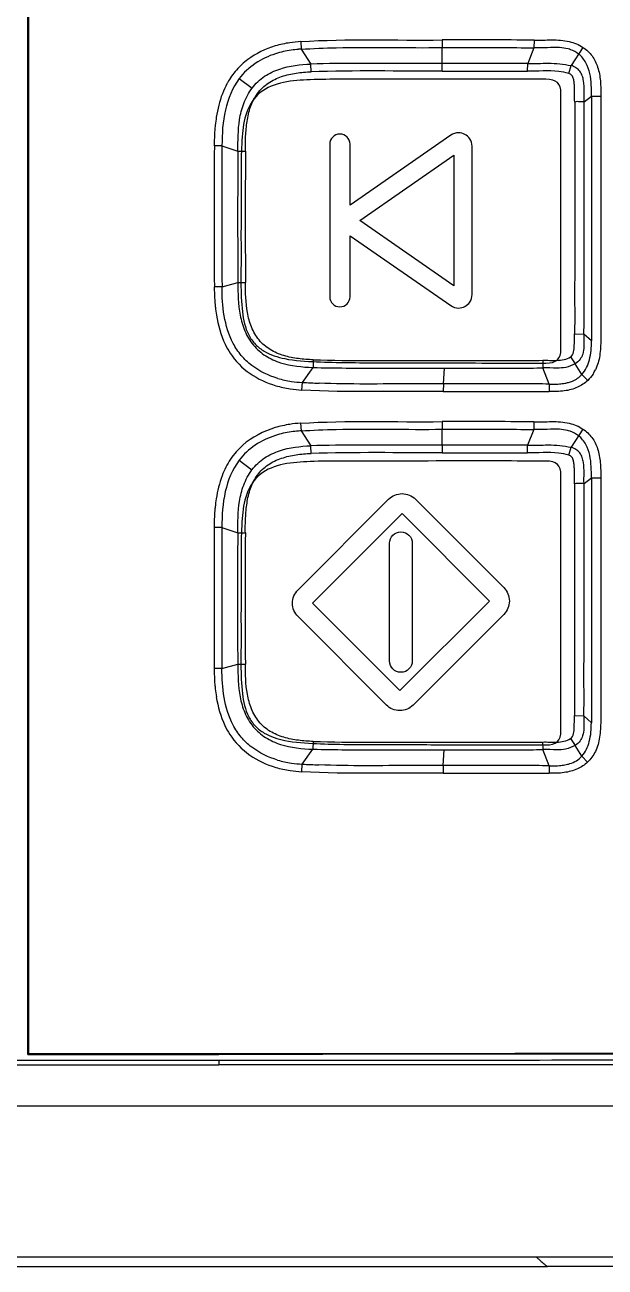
# Model space of a CAD drawing. Header units: millimetres. Extents: x 4086 to 8300, y 123 to 1549.
# Drawn here: x 6981.93 to 7001.09, y 954.59 to 995.59 of the extents above; entities that cross this region are included whole.
import ezdxf

# ---------------------------------------------------------------- set-up
doc = ezdxf.new("R2010")
doc.units = ezdxf.units.MM
for name, color, linetype in [('00_COMPONENTS', 7, 'Continuous'), ('layer 1', 7, 'Continuous'), ('layer 4', 7, 'Continuous')]:
    doc.layers.add(name, color=color, linetype=linetype)

msp = doc.modelspace()

# ---------------------------------------------------------------- linework, layer by layer
at = {"layer": '00_COMPONENTS', "color": 7, "linetype": 'Continuous'}
for p, q in [((6982.034, 961.612), (6982.034, 1106.465)), ((7000.324, 984.049), (7000.101, 984.404)), ((6991.094, 983.786), (6991.448, 984.277)), ((6995.749, 983.739), (6995.783, 984.26)), ((6999.242, 983.732), (6999.034, 984.268)), ((7000.513, 983.851), (7000.324, 984.049)), ((6991.08, 983.533), (6991.094, 983.786)), ((6995.749, 983.739), (6995.747, 983.488)), ((6999.242, 983.732), (6999.239, 983.482)), ((6991.037, 982.44), (6991.053, 982.187)), ((6995.706, 982.492), (6995.707, 982.241)), ((6998.74, 982.481), (6998.735, 982.231)), ((6991.053, 982.187), (6991.372, 981.696)), ((6995.707, 981.718), (6995.707, 982.241)), ((6998.735, 982.23), (6998.531, 981.71)), ((7000.354, 982.247), (6999.963, 981.646)), ((6991.381, 981.441), (6991.372, 981.696)), ((6995.707, 981.718), (6995.707, 981.467)), ((6998.527, 981.458), (6998.531, 981.71)), ((6999.885, 981.388), (6999.963, 981.646)), ((6989.009, 981.219), (6989.43, 980.902)), ((7000.391, 980.448), (7000.635, 980.632)), ((7000.635, 980.632), (7000.724, 980.632)), ((7000.724, 980.632), (7000.946, 980.632)), ((6988.438, 978.998), (6988.187, 978.999)), ((6988.438, 978.998), (6988.961, 978.819)), ((6988.961, 978.819), (6989.212, 978.818)), ((6988.439, 974.344), (6988.188, 974.343)), ((6988.439, 974.344), (6988.961, 974.489)), ((6988.961, 974.489), (6989.212, 974.49)), ((7000.075, 972.795), (7000.382, 972.786)), ((7000.634, 972.557), (7000.382, 972.786)), ((6991.091, 971.19), (6991.445, 971.681)), ((6991.452, 971.937), (6991.445, 971.681)), ((6995.746, 971.143), (6995.78, 971.664)), ((6999.024, 971.919), (6999.031, 971.672)), ((6999.239, 971.136), (6999.031, 971.672)), ((6999.942, 972.03), (7000.098, 971.808)), ((7000.321, 971.452), (7000.098, 971.808)), ((7000.51, 971.255), (7000.321, 971.452)), ((6991.077, 970.937), (6991.091, 971.19)), ((6995.746, 971.143), (6995.744, 970.892)), ((6999.239, 971.136), (6999.236, 970.886)), ((6988.34, 961.412), (6804.727, 961.412)), ((6982.034, 961.612), (6988.34, 961.612)), ((6988.34, 961.412), (6988.34, 961.262)), ((6804.727, 961.262), (6988.34, 961.262)), ((6998.824, 954.918), (6896.534, 954.918)), ((6816.345, 954.611), (6999.182, 954.612))]:
    msp.add_line(p, q, dxfattribs=at)
at = {"layer": '00_COMPONENTS', "linetype": 'Continuous'}
for p, q in [((6991.04, 995.036), (6991.056, 994.783)), ((6995.709, 995.088), (6995.71, 994.837)), ((6998.743, 995.077), (6998.738, 994.827)), ((6991.056, 994.783), (6991.375, 994.293)), ((6995.71, 994.314), (6995.71, 994.837)), ((6998.738, 994.826), (6998.534, 994.306)), ((7000.357, 994.843), (6999.966, 994.242)), ((6991.384, 994.037), (6991.375, 994.293)), ((6995.71, 994.063), (6995.71, 994.314)), ((6998.53, 994.054), (6998.534, 994.306)), ((6999.888, 993.984), (6999.966, 994.242)), ((6989.011, 993.815), (6989.433, 993.498)), ((7000.394, 993.044), (7000.638, 993.228)), ((7000.638, 993.228), (7000.724, 993.228)), ((7000.724, 993.228), (7000.949, 993.228)), ((6988.441, 991.594), (6988.19, 991.595)), ((6988.441, 991.594), (6988.964, 991.415)), ((6988.964, 991.415), (6989.215, 991.414)), ((6988.442, 986.94), (6988.19, 986.939)), ((6988.442, 986.94), (6988.964, 987.085)), ((6988.964, 987.085), (6989.215, 987.086)), ((7000.078, 985.391), (7000.385, 985.382)), ((7000.637, 985.153), (7000.385, 985.382)), ((6991.455, 984.533), (6991.448, 984.277)), ((6999.027, 984.515), (6999.034, 984.268)), ((6999.945, 984.626), (7000.101, 984.404))]:
    msp.add_line(p, q, dxfattribs=at)
for centre, radius, start, end in [((6991.307, 990.933), 4.111, 93.723, 98.72), ((6991.213, 991.412), 3.375, 94.1899, 98.2768), ((6991.218, 991.353), 3.435, 92.7079, 94.1986), ((6991.106, 992.294), 2.841, 151.6976, 159.0135), ((6990.96, 992.369), 2.677, 150.7309, 151.6317), ((6993.696, 991.695), 5.508, 174.0212, 175.6645), ((6993.425, 991.724), 5.235, 171.0067, 174.0317), ((6994.169, 991.664), 5.982, 175.7136, 180.6587), ((7416.803, 989.342), 428.62, 179.69884, 180.32125), ((7423.758, 989.358), 435.323, 179.70571, 180.31819), ((7386.148, 989.261), 397.19, 179.68934, 180.31393), ((7393.043, 989.28), 403.833, 179.69729, 180.31123), ((6994.03, 986.891), 5.842, 179.5314, 184.2671), ((6993.573, 986.861), 5.385, 184.3074, 186.3361), ((6993.299, 986.83), 5.108, 186.3295, 189.2629)]:
    msp.add_arc(centre, radius, start, end, dxfattribs=at)
at = {"layer": '00_COMPONENTS', "color": 7, "linetype": 'Continuous'}
for centre, radius, start, end in [((6999.586, 984.776), 1.314, 327.0958, 334.2441), ((6991.193, 986.997), 3.21, 253.5095, 261.7575), ((6991.321, 987.734), 4.208, 261.3906, 266.708), ((6991.233, 987.26), 3.477, 261.7267, 267.7133), ((6992.623, 1009.048), 25.308, 266.5362, 267.7885), ((6991.304, 978.336), 4.113, 93.7236, 98.6785), ((6991.21, 978.815), 3.375, 94.1864, 98.2274), ((6991.215, 978.756), 3.435, 92.7079, 94.1949), ((6999.603, 981.17), 1.058, 71.4843, 72.3776), ((6993.422, 979.128), 5.235, 171.0069, 174.029), ((6994.135, 979.068), 5.951, 175.2972, 180.6675), ((6993.665, 979.101), 5.48, 174.0162, 175.2364), ((7416.801, 976.746), 428.62, 179.69884, 180.32125), ((7423.755, 976.762), 435.323, 179.70571, 180.31819), ((7386.145, 976.665), 397.19, 179.68934, 180.31393), ((7393.04, 976.684), 403.833, 179.69729, 180.31123), ((6993.999, 974.295), 5.814, 179.5236, 184.6689), ((6993.545, 974.262), 5.359, 184.7203, 186.3409), ((6993.296, 974.234), 5.108, 186.3315, 189.2629), ((6991.19, 974.401), 3.211, 253.5096, 261.8071), ((6991.319, 975.141), 4.21, 261.4316, 266.7071), ((6991.23, 974.665), 3.478, 261.775, 267.7128), ((6992.62, 996.447), 25.303, 266.5361, 267.7861)]:
    msp.add_arc(centre, radius, start, end, dxfattribs=at)
for points, knots in [([(6896.534, 959.912), (6900.632, 959.912), (6908.829, 959.912), (6921.124, 959.912), (6933.42, 959.912), (6945.715, 959.912), (6958.011, 959.912), (6968.257, 959.912), (6976.454, 959.912), (6982.602, 959.912), (6988.75, 959.912), (6994.896, 959.911), (7001.047, 959.916), (7006.169, 959.924), (7010.262, 959.995), (7013.33, 960.166), (7016.373, 960.607), (7019.316, 961.625), (7021.287, 963.36), (7022.38, 965.093), (7023.177, 966.989), (7023.749, 969.501), (7024.017, 972.564), (7024.091, 975.633), (7024.124, 978.706), (7024.148, 981.781), (7024.163, 985.884), (7024.163, 991.009), (7024.163, 999.205), (7024.163, 1009.448), (7024.163, 1021.743), (7024.163, 1034.038), (7024.163, 1046.334), (7024.163, 1058.629), (7024.163, 1068.871), (7024.163, 1077.069), (7024.163, 1082.195), (7024.148, 1086.298), (7024.123, 1089.37), (7024.091, 1092.442), (7024.016, 1095.513), (7023.749, 1098.58), (7023.065, 1101.589), (7021.682, 1104.381), (7019.314, 1106.445), (7016.387, 1107.468), (7013.342, 1107.911), (7010.265, 1108.082), (7006.166, 1108.153), (7001.045, 1108.16), (6994.897, 1108.165), (6988.75, 1108.164), (6982.602, 1108.165), (6976.454, 1108.165), (6968.257, 1108.165), (6958.011, 1108.165), (6945.715, 1108.165), (6933.42, 1108.165), (6921.124, 1108.165), (6908.829, 1108.165), (6900.632, 1108.165), (6896.534, 1108.165)], [0, 0, 0, 0, 0.031258, 0.062515, 0.093773, 0.12503, 0.156288, 0.187546, 0.203174, 0.218804, 0.234431, 0.250064, 0.265681, 0.281339, 0.289127, 0.296905, 0.304752, 0.31255, 0.3203, 0.3242, 0.328112, 0.335929, 0.343723, 0.351535, 0.359344, 0.367155, 0.374992, 0.390635, 0.406242, 0.437497, 0.468755, 0.500012, 0.53127, 0.562527, 0.593784, 0.609382, 0.625053, 0.632872, 0.640675, 0.648485, 0.656303, 0.664103, 0.671927, 0.679731, 0.68745, 0.6952, 0.703045, 0.71088, 0.718683, 0.734311, 0.749937, 0.765568, 0.781197, 0.796825, 0.812455, 0.843712, 0.87497, 0.906227, 0.937485, 0.968742, 1, 1, 1, 1]), ([(7000.101, 984.404), (7000.004, 984.347), (6999.806, 984.27), (6999.44, 984.247), (6999.19, 984.272), (6999.034, 984.268)], [0, 0, 0, 0, 0.309637, 0.570341, 1, 1, 1, 1]), ([(6991.448, 984.277), (6991.81, 984.269), (6993.255, 984.25), (6994.701, 984.263), (6995.783, 984.26)], [0, 0, 0, 0, 0.250782, 1, 1, 1, 1]), ([(6995.783, 984.261), (6996.054, 984.26), (6996.594, 984.259), (6997.404, 984.26), (6998.217, 984.261), (6998.761, 984.257), (6999.034, 984.269)], [0, 0, 0, 0, 0.249399, 0.49866, 0.747759, 1, 1, 1, 1]), ([(6999.88, 983.787), (6999.924, 983.799), (7000.088, 983.853), (7000.24, 983.952), (7000.324, 984.049)], [0, 0, 0, 0, 0.262335, 1, 1, 1, 1]), ([(6995.749, 983.739), (6995.405, 983.742), (6994.038, 983.74), (6992.67, 983.719), (6991.647, 983.759)], [0, 0, 0, 0, 0.251208, 1, 1, 1, 1]), ([(6999.242, 983.731), (6998.949, 983.737), (6998.365, 983.734), (6997.201, 983.737), (6996.329, 983.734), (6995.749, 983.739)], [0, 0, 0, 0, 0.251387, 0.501241, 1, 1, 1, 1]), ([(6999.242, 983.732), (6999.271, 983.731), (6999.386, 983.729), (6999.501, 983.731), (6999.586, 983.738)], [0, 0, 0, 0, 0.255355, 1, 1, 1, 1]), ([(6995.747, 983.488), (6996.328, 983.483), (6997.201, 983.486), (6998.364, 983.484), (6998.947, 983.486), (6999.239, 983.482)], [0, 0, 0, 0, 0.49954, 0.749537, 1, 1, 1, 1]), ([(6998.74, 982.481), (6998.934, 982.478), (6999.321, 982.506), (6999.714, 982.484), (6999.903, 982.439)], [0, 0, 0, 0, 0.500584, 1, 1, 1, 1]), ([(6990.197, 982.293), (6989.808, 982.177), (6989.242, 981.886), (6988.703, 981.265), (6988.519, 980.896), (6988.446, 980.706)], [0, 0, 0, 0, 0.498548, 0.74911, 1, 1, 1, 1]), ([(6990.208, 982.036), (6989.972, 981.96), (6989.523, 981.75), (6989.154, 981.412), (6989.009, 981.219)], [0, 0, 0, 0, 0.505578, 1, 1, 1, 1]), ([(6991.053, 982.187), (6991.437, 982.212), (6992.989, 982.271), (6994.541, 982.226), (6995.707, 982.241)], [0, 0, 0, 0, 0.248447, 1, 1, 1, 1]), ([(6995.707, 982.241), (6995.96, 982.24), (6996.969, 982.24), (6997.979, 982.245), (6998.735, 982.231)], [0, 0, 0, 0, 0.25072, 1, 1, 1, 1]), ([(6999.583, 982.238), (6999.449, 982.246), (6999.166, 982.236), (6998.883, 982.226), (6998.735, 982.231)], [0, 0, 0, 0, 0.476562, 1, 1, 1, 1]), ([(6999.923, 982.178), (6999.897, 982.187), (6999.785, 982.217), (6999.67, 982.232), (6999.583, 982.238)], [0, 0, 0, 0, 0.243301, 1, 1, 1, 1]), ([(7000.635, 980.632), (7000.636, 980.883), (7000.633, 981.265), (7000.474, 981.749), (7000.308, 981.948), (7000.211, 982.027)], [0, 0, 0, 0, 0.500218, 0.750503, 1, 1, 1, 1]), ([(7000.354, 982.247), (7000.469, 982.173), (7000.674, 981.979), (7000.795, 981.728), (7000.838, 981.598)], [0, 0, 0, 0, 0.49985, 1, 1, 1, 1]), ([(6989.43, 980.902), (6989.544, 981.054), (6989.825, 981.314), (6990.488, 981.619), (6991.025, 981.679), (6991.372, 981.696)], [0, 0, 0, 0, 0.263502, 0.518565, 1, 1, 1, 1]), ([(6995.707, 981.718), (6995.347, 981.716), (6993.902, 981.717), (6992.457, 981.726), (6991.372, 981.696)], [0, 0, 0, 0, 0.249076, 1, 1, 1, 1]), ([(6998.531, 981.71), (6998.295, 981.713), (6997.354, 981.722), (6996.412, 981.716), (6995.707, 981.718)], [0, 0, 0, 0, 0.250625, 1, 1, 1, 1]), ([(6999.885, 981.388), (6999.777, 981.421), (6999.326, 981.503), (6998.868, 981.453), (6998.527, 981.458)], [0, 0, 0, 0, 0.249366, 1, 1, 1, 1]), ([(6998.531, 981.71), (6998.757, 981.709), (6999.235, 981.739), (6999.717, 981.701), (6999.963, 981.646)], [0, 0, 0, 0, 0.472731, 1, 1, 1, 1]), ([(7000.391, 980.448), (7000.387, 980.564), (7000.396, 980.795), (7000.387, 981.084), (7000.339, 981.311), (7000.257, 981.467), (7000.126, 981.583), (7000.019, 981.634), (6999.963, 981.646)], [0, 0, 0, 0, 0.250454, 0.500706, 0.625832, 0.750442, 0.875014, 1, 1, 1, 1]), ([(6989.009, 981.219), (6988.781, 980.917), (6988.482, 980.172), (6988.438, 979.395), (6988.438, 978.998)], [0, 0, 0, 0, 0.487421, 1, 1, 1, 1]), ([(6989.212, 978.818), (6989.208, 978.982), (6989.214, 979.312), (6989.256, 979.805), (6989.363, 980.29), (6989.586, 980.739), (6989.949, 981.091), (6990.403, 981.3), (6990.887, 981.408), (6991.216, 981.437), (6991.381, 981.441)], [0, 0, 0, 0, 0.124958, 0.250014, 0.375073, 0.500065, 0.625051, 0.750069, 0.875036, 1, 1, 1, 1]), ([(7000.081, 980.439), (7000.076, 980.524), (7000.076, 980.695), (7000.077, 980.907), (7000.065, 981.078), (7000.044, 981.203), (7000.003, 981.328), (6999.925, 981.376), (6999.885, 981.388)], [0, 0, 0, 0, 0.250718, 0.501526, 0.626867, 0.752196, 0.87701, 1, 1, 1, 1]), ([(6988.961, 978.819), (6988.965, 979.167), (6988.966, 979.703), (6989.137, 980.411), (6989.315, 980.749), (6989.43, 980.902)], [0, 0, 0, 0, 0.480767, 0.735916, 1, 1, 1, 1]), ([(7000.08, 980.439), (7000.08, 979.803), (7000.08, 978.53), (7000.08, 976.939), (7000.08, 975.666), (7000.081, 974.71), (7000.077, 973.754), (7000.084, 973.115), (7000.074, 972.795)], [0, 0, 0, 0, 0.249789, 0.499569, 0.62448, 0.749392, 0.87438, 1, 1, 1, 1]), ([(7000.391, 980.448), (7000.369, 980.448), (7000.323, 980.455), (7000.248, 980.438), (7000.167, 980.462), (7000.107, 980.453), (7000.081, 980.439)], [0, 0, 0, 0, 0.203878, 0.447418, 0.716781, 1, 1, 1, 1]), ([(7000.381, 972.786), (7000.396, 973.109), (7000.388, 973.752), (7000.392, 974.713), (7000.391, 975.669), (7000.391, 976.944), (7000.391, 978.537), (7000.391, 979.811), (7000.391, 980.448)], [0, 0, 0, 0, 0.126712, 0.251517, 0.376294, 0.501034, 0.75052, 1, 1, 1, 1]), ([(7000.635, 980.632), (7000.635, 979.284), (7000.634, 977.263), (7000.636, 974.905), (7000.633, 973.561), (7000.637, 972.89), (7000.634, 972.557)], [0, 0, 0, 0, 0.500658, 0.750966, 0.876089, 1, 1, 1, 1]), ([(7000.946, 980.632), (7000.946, 979.919), (7000.946, 978.849), (7000.946, 977.422), (7000.946, 976.353), (7000.947, 975.283), (7000.946, 974.214), (7000.947, 973.323), (7000.946, 972.611), (7000.934, 972.252), (7000.906, 972.075)], [0, 0, 0, 0, 0.250009, 0.375013, 0.500017, 0.625018, 0.750009, 0.874756, 0.93701, 1, 1, 1, 1]), ([(6990.278, 971.322), (6989.973, 971.413), (6989.529, 971.627), (6989.06, 972.067), (6988.706, 972.606), (6988.475, 973.385), (6988.44, 974.025), (6988.439, 974.344)], [0, 0, 0, 0, 0.249592, 0.374907, 0.500149, 0.749951, 1, 1, 1, 1]), ([(6988.961, 974.489), (6988.966, 974.128), (6988.973, 973.581), (6989.173, 972.88), (6989.452, 972.406), (6989.867, 972.043), (6990.536, 971.748), (6991.085, 971.698), (6991.445, 971.681)], [0, 0, 0, 0, 0.249901, 0.375058, 0.500182, 0.625207, 0.750409, 1, 1, 1, 1]), ([(6991.452, 971.937), (6991.288, 971.943), (6990.961, 971.964), (6990.477, 972.058), (6990.096, 972.218), (6989.828, 972.409), (6989.599, 972.647), (6989.392, 973.012), (6989.224, 973.658), (6989.215, 974.159), (6989.212, 974.49)], [0, 0, 0, 0, 0.124404, 0.248598, 0.372835, 0.434753, 0.497075, 0.622493, 0.748399, 1, 1, 1, 1]), ([(6988.254, 973.412), (6988.307, 973.086), (6988.424, 972.652), (6988.638, 972.265), (6988.697, 972.172)], [0, 0, 0, 0, 0.749086, 1, 1, 1, 1]), ([(6999.942, 972.03), (6999.997, 972.065), (7000.057, 972.2), (7000.076, 972.46), (7000.07, 972.662), (7000.075, 972.795)], [0, 0, 0, 0, 0.24563, 0.496962, 1, 1, 1, 1]), ([(7000.382, 972.786), (7000.38, 972.722), (7000.39, 972.586), (7000.386, 972.365), (7000.368, 972.142), (7000.264, 971.943), (7000.163, 971.843), (7000.098, 971.808)], [0, 0, 0, 0, 0.177928, 0.379287, 0.619591, 0.792843, 1, 1, 1, 1]), ([(7000.321, 971.452), (7000.441, 971.588), (7000.61, 971.958), (7000.632, 972.349), (7000.634, 972.557)], [0, 0, 0, 0, 0.465646, 1, 1, 1, 1]), ([(6988.697, 972.172), (6988.868, 971.906), (6989.325, 971.44), (6989.911, 971.172), (6990.215, 971.082)], [0, 0, 0, 0, 0.499558, 1, 1, 1, 1]), ([(6991.445, 971.681), (6991.807, 971.673), (6993.252, 971.653), (6994.698, 971.667), (6995.78, 971.664)], [0, 0, 0, 0, 0.250782, 1, 1, 1, 1]), ([(6991.452, 971.937), (6992.083, 971.918), (6993.346, 971.908), (6994.924, 971.919), (6996.185, 971.914), (6997.131, 971.913), (6998.077, 971.917), (6998.708, 971.911), (6999.024, 971.919)], [0, 0, 0, 0, 0.250078, 0.500171, 0.625107, 0.749915, 0.87476, 1, 1, 1, 1]), ([(6995.78, 971.665), (6996.051, 971.664), (6996.591, 971.663), (6997.401, 971.664), (6998.214, 971.665), (6998.758, 971.661), (6999.031, 971.673)], [0, 0, 0, 0, 0.249399, 0.49866, 0.747759, 1, 1, 1, 1]), ([(6999.024, 971.919), (6999.181, 971.924), (6999.485, 971.9), (6999.816, 971.942), (6999.942, 972.03)], [0, 0, 0, 0, 0.503424, 1, 1, 1, 1]), ([(7000.098, 971.808), (7000.001, 971.751), (6999.803, 971.674), (6999.438, 971.651), (6999.187, 971.676), (6999.031, 971.672)], [0, 0, 0, 0, 0.309637, 0.570341, 1, 1, 1, 1]), ([(6999.76, 971.165), (6999.815, 971.175), (7000.021, 971.224), (7000.219, 971.335), (7000.321, 971.452)], [0, 0, 0, 0, 0.266243, 1, 1, 1, 1]), ([(6995.746, 971.143), (6995.402, 971.146), (6994.034, 971.144), (6992.666, 971.123), (6991.642, 971.163)], [0, 0, 0, 0, 0.251209, 1, 1, 1, 1]), ([(6995.744, 970.892), (6996.325, 970.887), (6997.198, 970.889), (6998.362, 970.888), (6998.944, 970.89), (6999.236, 970.886)], [0, 0, 0, 0, 0.49954, 0.749537, 1, 1, 1, 1]), ([(6999.239, 971.135), (6998.946, 971.141), (6998.363, 971.138), (6997.198, 971.141), (6996.326, 971.138), (6995.746, 971.143)], [0, 0, 0, 0, 0.251387, 0.501241, 1, 1, 1, 1]), ([(6999.239, 971.136), (6999.268, 971.135), (6999.383, 971.132), (6999.498, 971.135), (6999.583, 971.142)], [0, 0, 0, 0, 0.255355, 1, 1, 1, 1]), ([(7014.31, 962.042), (7012.522, 961.783), (7008.438, 961.634), (6999.768, 961.611), (6992.917, 961.612), (6988.34, 961.612)], [0, 0, 0, 0, 0.209925, 0.47223, 1, 1, 1, 1]), ([(7014.338, 961.844), (7013.271, 961.687), (7011.116, 961.522), (7006.782, 961.425), (7001.358, 961.415), (6994.849, 961.411), (6990.51, 961.415), (6988.34, 961.412)], [0, 0, 0, 0, 0.125, 0.25, 0.5, 0.75, 1, 1, 1, 1]), ([(7014.36, 961.696), (7013.287, 961.538), (7011.12, 961.372), (7006.783, 961.275), (7001.358, 961.265), (6994.849, 961.261), (6990.51, 961.265), (6988.34, 961.262)], [0, 0, 0, 0, 0.124953, 0.24996, 0.499972, 0.749986, 1, 1, 1, 1]), ([(6998.824, 954.922), (6998.853, 954.893), (6998.968, 954.785), (6999.089, 954.683), (6999.182, 954.612)], [0, 0, 0, 0, 0.260666, 1, 1, 1, 1])]:
    msp.add_open_spline(points, degree=3, knots=knots, dxfattribs=at)
at = {"layer": '00_COMPONENTS', "linetype": 'Continuous'}
for points in [[(6991.04, 995.036), (6992.593, 995.132), (6994.152, 995.07), (6995.709, 995.088)], [(6998.743, 995.077), (6997.731, 995.097), (6996.72, 995.085), (6995.709, 995.088)], [(6999.906, 995.035), (7000.065, 994.997), (7000.221, 994.934), (7000.357, 994.843)], [(6990.684, 994.997), (6990.52, 994.972), (6990.358, 994.936), (6990.199, 994.889)], [(6990.727, 994.752), (6990.552, 994.726), (6990.379, 994.687), (6990.211, 994.632)], [(7000.214, 994.623), (7000.136, 994.686), (7000.045, 994.734), (6999.95, 994.766)], [(7000.841, 994.194), (7000.89, 994.045), (7000.917, 993.89), (7000.931, 993.734)], [(6995.71, 994.063), (6994.268, 994.053), (6992.825, 994.085), (6991.384, 994.037)], [(6995.71, 994.063), (6996.65, 994.06), (6997.59, 994.069), (6998.53, 994.054)], [(7000.931, 993.734), (7000.947, 993.566), (7000.949, 993.397), (7000.949, 993.228)], [(6988.453, 993.312), (6988.358, 993.065), (6988.295, 992.804), (6988.254, 992.542)], [(7000.909, 984.671), (7000.884, 984.511), (7000.84, 984.351), (7000.769, 984.205)]]:
    msp.add_open_spline(points, degree=3, dxfattribs=at)
for points, knots in [([(6998.743, 995.077), (6998.937, 995.074), (6999.324, 995.102), (6999.717, 995.08), (6999.906, 995.035)], [0, 0, 0, 0, 0.500584, 1, 1, 1, 1]), ([(6990.199, 994.889), (6989.876, 994.792), (6989.405, 994.568), (6988.903, 994.107), (6988.707, 993.826), (6988.625, 993.678)], [0, 0, 0, 0, 0.498997, 0.749561, 1, 1, 1, 1]), ([(6990.211, 994.632), (6989.975, 994.556), (6989.525, 994.346), (6989.157, 994.008), (6989.011, 993.815)], [0, 0, 0, 0, 0.505578, 1, 1, 1, 1]), ([(6991.056, 994.783), (6991.44, 994.808), (6992.992, 994.867), (6994.544, 994.822), (6995.71, 994.837)], [0, 0, 0, 0, 0.248447, 1, 1, 1, 1]), ([(6995.71, 994.837), (6995.963, 994.836), (6996.972, 994.836), (6997.982, 994.841), (6998.738, 994.827)], [0, 0, 0, 0, 0.25072, 1, 1, 1, 1]), ([(6999.586, 994.834), (6999.452, 994.842), (6999.169, 994.832), (6998.886, 994.822), (6998.738, 994.827)], [0, 0, 0, 0, 0.476562, 1, 1, 1, 1]), ([(6999.95, 994.766), (6999.922, 994.776), (6999.803, 994.811), (6999.68, 994.828), (6999.586, 994.834)], [0, 0, 0, 0, 0.242927, 1, 1, 1, 1]), ([(7000.638, 993.228), (7000.639, 993.479), (7000.636, 993.861), (7000.477, 994.345), (7000.311, 994.544), (7000.214, 994.623)], [0, 0, 0, 0, 0.500218, 0.750503, 1, 1, 1, 1]), ([(7000.357, 994.843), (7000.472, 994.769), (7000.676, 994.575), (7000.798, 994.324), (7000.841, 994.194)], [0, 0, 0, 0, 0.49985, 1, 1, 1, 1]), ([(6989.433, 993.498), (6989.547, 993.65), (6989.828, 993.91), (6990.491, 994.215), (6991.028, 994.275), (6991.375, 994.293)], [0, 0, 0, 0, 0.263502, 0.518565, 1, 1, 1, 1]), ([(6995.71, 994.314), (6995.35, 994.312), (6993.905, 994.313), (6992.46, 994.322), (6991.375, 994.293)], [0, 0, 0, 0, 0.249076, 1, 1, 1, 1]), ([(6998.534, 994.306), (6998.298, 994.309), (6997.357, 994.318), (6996.415, 994.312), (6995.71, 994.314)], [0, 0, 0, 0, 0.250625, 1, 1, 1, 1]), ([(6998.534, 994.306), (6998.76, 994.305), (6999.238, 994.335), (6999.719, 994.297), (6999.966, 994.242)], [0, 0, 0, 0, 0.472731, 1, 1, 1, 1]), ([(7000.394, 993.044), (7000.39, 993.16), (7000.399, 993.391), (7000.39, 993.68), (7000.342, 993.907), (7000.26, 994.063), (7000.129, 994.179), (7000.022, 994.23), (6999.966, 994.242)], [0, 0, 0, 0, 0.250454, 0.500706, 0.625832, 0.750442, 0.875014, 1, 1, 1, 1]), ([(6989.011, 993.815), (6988.784, 993.513), (6988.485, 992.768), (6988.441, 991.991), (6988.441, 991.594)], [0, 0, 0, 0, 0.487421, 1, 1, 1, 1]), ([(6989.215, 991.414), (6989.211, 991.578), (6989.217, 991.908), (6989.259, 992.401), (6989.366, 992.886), (6989.589, 993.335), (6989.951, 993.687), (6990.406, 993.896), (6990.89, 994.004), (6991.219, 994.033), (6991.384, 994.037)], [0, 0, 0, 0, 0.124958, 0.250014, 0.375073, 0.500065, 0.625051, 0.750069, 0.875036, 1, 1, 1, 1]), ([(6999.888, 993.984), (6999.78, 994.017), (6999.329, 994.099), (6998.871, 994.049), (6998.53, 994.054)], [0, 0, 0, 0, 0.249366, 1, 1, 1, 1]), ([(7000.084, 993.035), (7000.079, 993.12), (7000.079, 993.291), (7000.08, 993.503), (7000.068, 993.674), (7000.047, 993.799), (7000.006, 993.924), (6999.928, 993.972), (6999.888, 993.984)], [0, 0, 0, 0, 0.250718, 0.501526, 0.626867, 0.752196, 0.87701, 1, 1, 1, 1]), ([(6988.964, 991.415), (6988.968, 991.763), (6988.969, 992.299), (6989.139, 993.007), (6989.318, 993.345), (6989.433, 993.498)], [0, 0, 0, 0, 0.480767, 0.735916, 1, 1, 1, 1]), ([(7000.083, 993.035), (7000.083, 992.399), (7000.083, 991.126), (7000.083, 989.535), (7000.083, 988.262), (7000.084, 987.307), (7000.08, 986.35), (7000.087, 985.711), (7000.077, 985.391)], [0, 0, 0, 0, 0.249789, 0.499569, 0.62448, 0.749392, 0.87438, 1, 1, 1, 1]), ([(7000.394, 993.044), (7000.372, 993.044), (7000.326, 993.051), (7000.251, 993.034), (7000.17, 993.058), (7000.109, 993.049), (7000.084, 993.035)], [0, 0, 0, 0, 0.203878, 0.447418, 0.716781, 1, 1, 1, 1]), ([(7000.384, 985.382), (7000.398, 985.705), (7000.391, 986.348), (7000.395, 987.309), (7000.394, 988.265), (7000.394, 989.54), (7000.394, 991.133), (7000.394, 992.407), (7000.394, 993.044)], [0, 0, 0, 0, 0.126712, 0.251517, 0.376294, 0.501034, 0.75052, 1, 1, 1, 1]), ([(7000.638, 993.228), (7000.638, 991.88), (7000.637, 989.859), (7000.639, 987.501), (7000.636, 986.157), (7000.64, 985.486), (7000.637, 985.153)], [0, 0, 0, 0, 0.500658, 0.750965, 0.876089, 1, 1, 1, 1]), ([(7000.949, 993.228), (7000.949, 992.515), (7000.949, 991.445), (7000.949, 990.019), (7000.949, 988.949), (7000.949, 987.879), (7000.949, 986.81), (7000.95, 985.919), (7000.949, 985.207), (7000.937, 984.848), (7000.909, 984.671)], [0, 0, 0, 0, 0.250009, 0.375013, 0.500017, 0.625018, 0.750009, 0.874756, 0.93701, 1, 1, 1, 1]), ([(6990.281, 983.918), (6989.976, 984.009), (6989.532, 984.223), (6989.063, 984.663), (6988.709, 985.202), (6988.478, 985.981), (6988.443, 986.621), (6988.442, 986.94)], [0, 0, 0, 0, 0.249591, 0.374907, 0.500149, 0.749951, 1, 1, 1, 1]), ([(6988.964, 987.085), (6988.969, 986.724), (6988.976, 986.177), (6989.176, 985.476), (6989.455, 985.002), (6989.87, 984.639), (6990.539, 984.344), (6991.087, 984.294), (6991.448, 984.277)], [0, 0, 0, 0, 0.249901, 0.375058, 0.500182, 0.625207, 0.750409, 1, 1, 1, 1]), ([(6991.455, 984.533), (6991.291, 984.539), (6990.964, 984.56), (6990.48, 984.654), (6990.099, 984.814), (6989.831, 985.005), (6989.602, 985.243), (6989.394, 985.608), (6989.227, 986.254), (6989.218, 986.755), (6989.215, 987.086)], [0, 0, 0, 0, 0.124404, 0.248598, 0.372835, 0.434753, 0.497075, 0.622493, 0.748399, 1, 1, 1, 1]), ([(6988.257, 986.008), (6988.311, 985.678), (6988.43, 985.239), (6988.648, 984.849), (6988.709, 984.755)], [0, 0, 0, 0, 0.749081, 1, 1, 1, 1]), ([(6999.945, 984.626), (7000, 984.661), (7000.06, 984.796), (7000.078, 985.056), (7000.073, 985.258), (7000.078, 985.391)], [0, 0, 0, 0, 0.24563, 0.496962, 1, 1, 1, 1]), ([(7000.385, 985.382), (7000.383, 985.318), (7000.393, 985.182), (7000.389, 984.962), (7000.371, 984.738), (7000.267, 984.539), (7000.166, 984.439), (7000.101, 984.404)], [0, 0, 0, 0, 0.177928, 0.379287, 0.619591, 0.792843, 1, 1, 1, 1]), ([(7000.324, 984.049), (7000.444, 984.184), (7000.613, 984.554), (7000.635, 984.945), (7000.637, 985.153)], [0, 0, 0, 0, 0.465646, 1, 1, 1, 1]), ([(6988.709, 984.755), (6988.879, 984.492), (6989.335, 984.033), (6989.917, 983.767), (6990.218, 983.678)], [0, 0, 0, 0, 0.499573, 1, 1, 1, 1]), ([(6991.455, 984.533), (6992.086, 984.514), (6993.349, 984.504), (6994.927, 984.515), (6996.188, 984.51), (6997.134, 984.509), (6998.08, 984.513), (6998.711, 984.507), (6999.027, 984.515)], [0, 0, 0, 0, 0.250078, 0.500171, 0.625107, 0.749915, 0.87476, 1, 1, 1, 1]), ([(6999.027, 984.515), (6999.184, 984.52), (6999.487, 984.496), (6999.819, 984.538), (6999.945, 984.626)], [0, 0, 0, 0, 0.503424, 1, 1, 1, 1])]:
    msp.add_open_spline(points, degree=3, knots=knots, dxfattribs=at)
at = {"layer": '00_COMPONENTS', "color": 7, "linetype": 'Continuous'}
for points in [[(7000.689, 984.062), (7000.639, 983.985), (7000.58, 983.913), (7000.513, 983.851)], [(6990.218, 983.678), (6990.373, 983.633), (6990.532, 983.598), (6990.691, 983.574)], [(6995.747, 983.488), (6994.191, 983.499), (6992.633, 983.445), (6991.08, 983.533)], [(6999.586, 983.738), (6999.645, 983.743), (6999.704, 983.75), (6999.762, 983.761)], [(7000.178, 983.627), (7000.04, 983.565), (6999.891, 983.526), (6999.741, 983.506)], [(6999.762, 983.761), (6999.802, 983.768), (6999.841, 983.777), (6999.88, 983.787)], [(7000.513, 983.851), (7000.417, 983.757), (7000.301, 983.682), (7000.178, 983.627)], [(6999.741, 983.506), (6999.575, 983.483), (6999.406, 983.48), (6999.239, 983.482)], [(6990.684, 982.402), (6990.519, 982.376), (6990.356, 982.341), (6990.197, 982.293)], [(6991.037, 982.44), (6992.591, 982.536), (6994.15, 982.474), (6995.706, 982.492)], [(6998.74, 982.481), (6997.728, 982.501), (6996.717, 982.489), (6995.706, 982.492)], [(6999.903, 982.439), (7000.062, 982.401), (7000.218, 982.338), (7000.354, 982.247)], [(6990.727, 982.156), (6990.551, 982.131), (6990.377, 982.091), (6990.208, 982.036)], [(7000.211, 982.027), (7000.131, 982.092), (7000.036, 982.14), (6999.939, 982.173)], [(6995.707, 981.467), (6994.265, 981.457), (6992.822, 981.489), (6991.381, 981.441)], [(7000.838, 981.598), (7000.887, 981.449), (7000.914, 981.294), (7000.928, 981.138)], [(6995.707, 981.467), (6996.647, 981.464), (6997.587, 981.473), (6998.527, 981.458)], [(7000.928, 981.138), (7000.944, 980.97), (7000.946, 980.801), (7000.946, 980.632)], [(6988.446, 980.706), (6988.353, 980.461), (6988.292, 980.204), (6988.251, 979.946)], [(7000.906, 972.075), (7000.881, 971.915), (7000.837, 971.755), (7000.766, 971.609)], [(7000.51, 971.255), (7000.414, 971.161), (7000.298, 971.086), (7000.175, 971.031)], [(7000.766, 971.609), (7000.703, 971.478), (7000.616, 971.354), (7000.51, 971.255)], [(6990.215, 971.082), (6990.371, 971.036), (6990.531, 971.002), (6990.691, 970.977)], [(6995.744, 970.892), (6994.188, 970.903), (6992.63, 970.849), (6991.077, 970.937)], [(6999.738, 970.91), (6999.572, 970.887), (6999.403, 970.884), (6999.236, 970.886)], [(6999.583, 971.142), (6999.642, 971.147), (6999.701, 971.154), (6999.76, 971.165)], [(7000.175, 971.031), (7000.037, 970.969), (6999.888, 970.93), (6999.738, 970.91)], [(7011.606, 955.084), (7007.35, 954.872), (7003.085, 954.924), (6998.824, 954.922)], [(7012.013, 954.698), (7007.737, 954.589), (7003.459, 954.613), (6999.182, 954.612)]]:
    msp.add_open_spline(points, degree=3, dxfattribs=at)
at = {"layer": 'layer 1', "color": 49}
msp.add_open_spline([(6982.065, 1106.132), (6982.065, 1106.132), (6982.065, 961.632), (6982.065, 961.632), (6982.065, 961.632), (6982.065, 961.632), (6988.219, 961.632), (6988.219, 961.632), (6988.219, 961.632), (6992.808, 961.632), (6997.396, 961.631), (7001.985, 961.639), (7001.985, 961.639), (7004.264, 961.643), (7006.542, 961.649), (7008.82, 961.697), (7008.82, 961.697), (7010.628, 961.736), (7012.443, 961.801), (7014.235, 962.06), (7014.235, 962.06), (7015.941, 962.307), (7017.943, 962.825), (7019.258, 963.998), (7019.258, 963.998), (7020.536, 965.138), (7021.24, 966.945), (7021.601, 968.579), (7021.601, 968.579), (7021.878, 969.83), (7021.993, 971.113), (7022.07, 972.39), (7022.07, 972.39), (7022.209, 974.696), (7022.224, 977.008), (7022.235, 979.319), (7022.235, 979.319), (7022.26, 984.39), (7022.265, 989.461), (7022.265, 994.533), (7022.265, 994.533), (7022.265, 994.533), (7022.265, 1073.231), (7022.265, 1073.231), (7022.265, 1073.231), (7022.265, 1078.303), (7022.26, 1083.374), (7022.235, 1088.445), (7022.235, 1088.445), (7022.224, 1090.756), (7022.209, 1093.068), (7022.07, 1095.374), (7022.07, 1095.374), (7021.993, 1096.651), (7021.878, 1097.934), (7021.601, 1099.185), (7021.601, 1099.185), (7021.24, 1100.819), (7020.536, 1102.626), (7019.258, 1103.766), (7019.258, 1103.766), (7017.943, 1104.939), (7015.941, 1105.457), (7014.235, 1105.704), (7014.235, 1105.704), (7013.342, 1105.833), (7012.441, 1105.906), (7011.541, 1105.96), (7011.541, 1105.96), (7009.183, 1106.101), (7006.819, 1106.111), (7004.458, 1106.118), (7004.458, 1106.118), (6999.045, 1106.133), (6993.632, 1106.132), (6988.219, 1106.132), (6988.219, 1106.132), (6988.219, 1106.132), (6982.065, 1106.132), (6982.065, 1106.132)], degree=3, knots=[0, 0, 0, 0, 0.047619, 0.047619, 0.047619, 0.047619, 0.095238, 0.095238, 0.095238, 0.095238, 0.142857, 0.142857, 0.142857, 0.142857, 0.190476, 0.190476, 0.190476, 0.190476, 0.238095, 0.238095, 0.238095, 0.238095, 0.285714, 0.285714, 0.285714, 0.285714, 0.333333, 0.333333, 0.333333, 0.333333, 0.380952, 0.380952, 0.380952, 0.380952, 0.428571, 0.428571, 0.428571, 0.428571, 0.47619, 0.47619, 0.47619, 0.47619, 0.52381, 0.52381, 0.52381, 0.52381, 0.571429, 0.571429, 0.571429, 0.571429, 0.619048, 0.619048, 0.619048, 0.619048, 0.666667, 0.666667, 0.666667, 0.666667, 0.714286, 0.714286, 0.714286, 0.714286, 0.761905, 0.761905, 0.761905, 0.761905, 0.809524, 0.809524, 0.809524, 0.809524, 0.857143, 0.857143, 0.857143, 0.857143, 0.904762, 0.904762, 0.904762, 0.904762, 1, 1, 1, 1], dxfattribs=at)
at = {"layer": 'layer 4'}
for points, knots in [([(6989.106, 991.893), (6989.131, 992.166), (6989.161, 992.44), (6989.256, 992.7), (6989.256, 992.7), (6989.346, 992.948), (6989.496, 993.183), (6989.705, 993.352), (6989.705, 993.352), (6989.918, 993.524), (6990.194, 993.627), (6990.472, 993.686), (6990.472, 993.686), (6990.763, 993.747), (6991.057, 993.76), (6991.357, 993.774), (6991.357, 993.774), (6992.044, 993.799), (6992.732, 993.789), (6993.42, 993.791), (6993.42, 993.791), (6994.812, 993.793), (6996.204, 993.793), (6997.596, 993.793), (6997.596, 993.793), (6998.174, 993.793), (6998.552, 993.792), (6999.13, 993.792), (6999.13, 993.792), (6999.483, 993.792), (6999.629, 993.654), (6999.629, 993.323), (6999.629, 993.323), (6999.629, 990.512), (6999.629, 987.701), (6999.629, 984.89), (6999.629, 984.89), (6999.629, 984.559), (6999.482, 984.421), (6999.128, 984.422), (6999.128, 984.422), (6997.928, 984.424), (6996.927, 984.427), (6995.727, 984.43), (6995.727, 984.43), (6995.026, 984.432), (6994.326, 984.435), (6993.626, 984.436), (6993.626, 984.436), (6992.937, 984.437), (6992.249, 984.436), (6991.562, 984.467), (6991.562, 984.467), (6991.21, 984.484), (6990.856, 984.5), (6990.511, 984.572), (6990.511, 984.572), (6990.275, 984.62), (6990.043, 984.695), (6989.837, 984.816), (6989.837, 984.816), (6989.731, 984.878), (6989.633, 984.954), (6989.549, 985.041), (6989.549, 985.041), (6989.459, 985.134), (6989.385, 985.24), (6989.325, 985.352), (6989.325, 985.352), (6989.201, 985.588), (6989.145, 985.852), (6989.115, 986.112), (6989.115, 986.112), (6989.044, 986.746), (6989.073, 987.384), (6989.07, 988.019), (6989.07, 988.019), (6989.067, 988.671), (6989.07, 989.323), (6989.071, 989.975), (6989.071, 989.975), (6989.073, 990.615), (6989.06, 991.255), (6989.106, 991.893)], [0, 0, 0, 0, 0.045455, 0.045455, 0.045455, 0.045455, 0.090909, 0.090909, 0.090909, 0.090909, 0.136364, 0.136364, 0.136364, 0.136364, 0.181818, 0.181818, 0.181818, 0.181818, 0.227273, 0.227273, 0.227273, 0.227273, 0.272727, 0.272727, 0.272727, 0.272727, 0.318182, 0.318182, 0.318182, 0.318182, 0.363636, 0.363636, 0.363636, 0.363636, 0.409091, 0.409091, 0.409091, 0.409091, 0.454545, 0.454545, 0.454545, 0.454545, 0.5, 0.5, 0.5, 0.5, 0.545455, 0.545455, 0.545455, 0.545455, 0.590909, 0.590909, 0.590909, 0.590909, 0.636364, 0.636364, 0.636364, 0.636364, 0.681818, 0.681818, 0.681818, 0.681818, 0.727273, 0.727273, 0.727273, 0.727273, 0.772727, 0.772727, 0.772727, 0.772727, 0.818182, 0.818182, 0.818182, 0.818182, 0.863636, 0.863636, 0.863636, 0.863636, 0.909091, 0.909091, 0.909091, 0.909091, 1, 1, 1, 1]), ([(6992.667, 989.639), (6992.667, 989.639), (6995.991, 991.941), (6995.991, 991.941), (6995.991, 991.941), (6996.067, 991.994), (6996.155, 992.023), (6996.248, 992.023), (6996.248, 992.023), (6996.321, 992.023), (6996.394, 992.004), (6996.459, 991.969), (6996.459, 991.969), (6996.522, 991.936), (6996.577, 991.887), (6996.618, 991.829), (6996.618, 991.829), (6996.669, 991.755), (6996.697, 991.668), (6996.697, 991.578), (6996.697, 991.578), (6996.697, 991.578), (6996.697, 986.685), (6996.697, 986.685), (6996.697, 986.685), (6996.697, 986.595), (6996.669, 986.509), (6996.618, 986.435), (6996.618, 986.435), (6996.578, 986.376), (6996.522, 986.328), (6996.459, 986.294), (6996.459, 986.294), (6996.394, 986.259), (6996.322, 986.24), (6996.248, 986.24), (6996.248, 986.24), (6996.155, 986.24), (6996.067, 986.269), (6995.991, 986.322), (6995.991, 986.322), (6995.991, 986.322), (6992.667, 988.624), (6992.667, 988.624), (6992.667, 988.624), (6992.667, 988.624), (6992.667, 986.615), (6992.667, 986.615), (6992.667, 986.615), (6992.667, 986.431), (6992.517, 986.281), (6992.333, 986.281), (6992.333, 986.281), (6992.149, 986.281), (6991.999, 986.431), (6991.999, 986.615), (6991.999, 986.615), (6991.999, 986.615), (6991.999, 991.648), (6991.999, 991.648), (6991.999, 991.648), (6991.999, 991.832), (6992.149, 991.982), (6992.333, 991.982), (6992.333, 991.982), (6992.517, 991.982), (6992.667, 991.832), (6992.667, 991.648), (6992.667, 991.648), (6992.667, 991.648), (6992.667, 989.639), (6992.667, 989.639)], [0, 0, 0, 0, 0.052632, 0.052632, 0.052632, 0.052632, 0.105263, 0.105263, 0.105263, 0.105263, 0.157895, 0.157895, 0.157895, 0.157895, 0.210526, 0.210526, 0.210526, 0.210526, 0.263158, 0.263158, 0.263158, 0.263158, 0.315789, 0.315789, 0.315789, 0.315789, 0.368421, 0.368421, 0.368421, 0.368421, 0.421053, 0.421053, 0.421053, 0.421053, 0.473684, 0.473684, 0.473684, 0.473684, 0.526316, 0.526316, 0.526316, 0.526316, 0.578947, 0.578947, 0.578947, 0.578947, 0.631579, 0.631579, 0.631579, 0.631579, 0.684211, 0.684211, 0.684211, 0.684211, 0.736842, 0.736842, 0.736842, 0.736842, 0.789474, 0.789474, 0.789474, 0.789474, 0.842105, 0.842105, 0.842105, 0.842105, 0.894737, 0.894737, 0.894737, 0.894737, 1, 1, 1, 1]), ([(6996.097, 991.286), (6996.097, 991.286), (6992.986, 989.132), (6992.986, 989.132), (6992.986, 989.132), (6992.986, 989.132), (6996.097, 986.977), (6996.097, 986.977), (6996.097, 986.977), (6996.097, 986.977), (6996.097, 991.286), (6996.097, 991.286)], [0, 0, 0, 0, 0.25, 0.25, 0.25, 0.25, 0.5, 0.5, 0.5, 0.5, 1, 1, 1, 1])]:
    msp.add_open_spline(points, degree=3, knots=knots, dxfattribs=at)
at = {"layer": 'layer 4', "color": 114}
msp.add_open_spline([(6989.106, 979.293), (6989.131, 979.566), (6989.161, 979.84), (6989.256, 980.1), (6989.256, 980.1), (6989.346, 980.348), (6989.496, 980.583), (6989.705, 980.752), (6989.705, 980.752), (6989.918, 980.924), (6990.194, 981.027), (6990.472, 981.086), (6990.472, 981.086), (6990.763, 981.147), (6991.057, 981.16), (6991.357, 981.174), (6991.357, 981.174), (6992.044, 981.199), (6992.732, 981.189), (6993.42, 981.191), (6993.42, 981.191), (6994.812, 981.193), (6996.204, 981.193), (6997.596, 981.193), (6997.596, 981.193), (6998.174, 981.193), (6998.552, 981.192), (6999.13, 981.192), (6999.13, 981.192), (6999.483, 981.192), (6999.629, 981.054), (6999.629, 980.723), (6999.629, 980.723), (6999.629, 977.912), (6999.629, 975.101), (6999.629, 972.29), (6999.629, 972.29), (6999.629, 971.959), (6999.482, 971.821), (6999.128, 971.822), (6999.128, 971.822), (6997.928, 971.824), (6996.927, 971.827), (6995.727, 971.83), (6995.727, 971.83), (6995.026, 971.832), (6994.326, 971.835), (6993.626, 971.836), (6993.626, 971.836), (6992.937, 971.837), (6992.249, 971.836), (6991.562, 971.867), (6991.562, 971.867), (6991.21, 971.884), (6990.856, 971.9), (6990.511, 971.972), (6990.511, 971.972), (6990.275, 972.02), (6990.043, 972.095), (6989.837, 972.216), (6989.837, 972.216), (6989.731, 972.278), (6989.633, 972.354), (6989.549, 972.441), (6989.549, 972.441), (6989.459, 972.534), (6989.385, 972.64), (6989.325, 972.752), (6989.325, 972.752), (6989.201, 972.988), (6989.145, 973.252), (6989.115, 973.512), (6989.115, 973.512), (6989.044, 974.146), (6989.073, 974.784), (6989.07, 975.419), (6989.07, 975.419), (6989.067, 976.071), (6989.07, 976.723), (6989.071, 977.375), (6989.071, 977.375), (6989.073, 978.015), (6989.06, 978.655), (6989.106, 979.293)], degree=3, knots=[0, 0, 0, 0, 0.045455, 0.045455, 0.045455, 0.045455, 0.090909, 0.090909, 0.090909, 0.090909, 0.136364, 0.136364, 0.136364, 0.136364, 0.181818, 0.181818, 0.181818, 0.181818, 0.227273, 0.227273, 0.227273, 0.227273, 0.272727, 0.272727, 0.272727, 0.272727, 0.318182, 0.318182, 0.318182, 0.318182, 0.363636, 0.363636, 0.363636, 0.363636, 0.409091, 0.409091, 0.409091, 0.409091, 0.454545, 0.454545, 0.454545, 0.454545, 0.5, 0.5, 0.5, 0.5, 0.545455, 0.545455, 0.545455, 0.545455, 0.590909, 0.590909, 0.590909, 0.590909, 0.636364, 0.636364, 0.636364, 0.636364, 0.681818, 0.681818, 0.681818, 0.681818, 0.727273, 0.727273, 0.727273, 0.727273, 0.772727, 0.772727, 0.772727, 0.772727, 0.818182, 0.818182, 0.818182, 0.818182, 0.863636, 0.863636, 0.863636, 0.863636, 0.909091, 0.909091, 0.909091, 0.909091, 1, 1, 1, 1], dxfattribs=at)
at = {"layer": 'layer 4', "color": 7}
for points, knots in [([(6997.744, 977.014), (6997.744, 977.014), (6994.826, 979.932), (6994.826, 979.932), (6994.826, 979.932), (6994.709, 980.049), (6994.55, 980.115), (6994.385, 980.115), (6994.385, 980.115), (6994.219, 980.115), (6994.06, 980.049), (6993.943, 979.932), (6993.943, 979.932), (6993.943, 979.932), (6990.952, 976.941), (6990.952, 976.941), (6990.952, 976.941), (6990.834, 976.823), (6990.769, 976.665), (6990.769, 976.499), (6990.769, 976.499), (6990.769, 976.333), (6990.834, 976.174), (6990.952, 976.057), (6990.952, 976.057), (6990.952, 976.057), (6993.869, 973.139), (6993.869, 973.139), (6993.869, 973.139), (6993.986, 973.022), (6994.145, 972.956), (6994.311, 972.956), (6994.311, 972.956), (6994.477, 972.956), (6994.635, 973.022), (6994.753, 973.139), (6994.753, 973.139), (6994.753, 973.139), (6997.744, 976.131), (6997.744, 976.131), (6997.744, 976.131), (6997.861, 976.248), (6997.927, 976.407), (6997.927, 976.572), (6997.927, 976.572), (6997.927, 976.738), (6997.861, 976.897), (6997.744, 977.014)], [0, 0, 0, 0, 0.076923, 0.076923, 0.076923, 0.076923, 0.153846, 0.153846, 0.153846, 0.153846, 0.230769, 0.230769, 0.230769, 0.230769, 0.307692, 0.307692, 0.307692, 0.307692, 0.384615, 0.384615, 0.384615, 0.384615, 0.461538, 0.461538, 0.461538, 0.461538, 0.538462, 0.538462, 0.538462, 0.538462, 0.615385, 0.615385, 0.615385, 0.615385, 0.692308, 0.692308, 0.692308, 0.692308, 0.769231, 0.769231, 0.769231, 0.769231, 0.846154, 0.846154, 0.846154, 0.846154, 1, 1, 1, 1]), ([(6994.385, 979.455), (6994.385, 979.455), (6997.267, 976.572), (6997.267, 976.572), (6997.267, 976.572), (6997.267, 976.572), (6994.311, 973.616), (6994.311, 973.616), (6994.311, 973.616), (6994.311, 973.616), (6991.429, 976.499), (6991.429, 976.499), (6991.429, 976.499), (6991.429, 976.499), (6994.385, 979.455), (6994.385, 979.455)], [0, 0, 0, 0, 0.2, 0.2, 0.2, 0.2, 0.4, 0.4, 0.4, 0.4, 0.6, 0.6, 0.6, 0.6, 1, 1, 1, 1]), ([(6994.348, 978.852), (6994.141, 978.852), (6993.972, 978.683), (6993.972, 978.476), (6993.972, 978.476), (6993.972, 978.476), (6993.972, 974.595), (6993.972, 974.595), (6993.972, 974.595), (6993.972, 974.388), (6994.141, 974.22), (6994.348, 974.22), (6994.348, 974.22), (6994.555, 974.22), (6994.724, 974.389), (6994.724, 974.595), (6994.724, 974.595), (6994.724, 974.595), (6994.724, 978.476), (6994.724, 978.476), (6994.724, 978.476), (6994.724, 978.683), (6994.555, 978.852), (6994.348, 978.852)], [0, 0, 0, 0, 0.142857, 0.142857, 0.142857, 0.142857, 0.285714, 0.285714, 0.285714, 0.285714, 0.428571, 0.428571, 0.428571, 0.428571, 0.571429, 0.571429, 0.571429, 0.571429, 0.714286, 0.714286, 0.714286, 0.714286, 1, 1, 1, 1])]:
    msp.add_open_spline(points, degree=3, knots=knots, dxfattribs=at)

doc.saveas('drawing.dxf')
